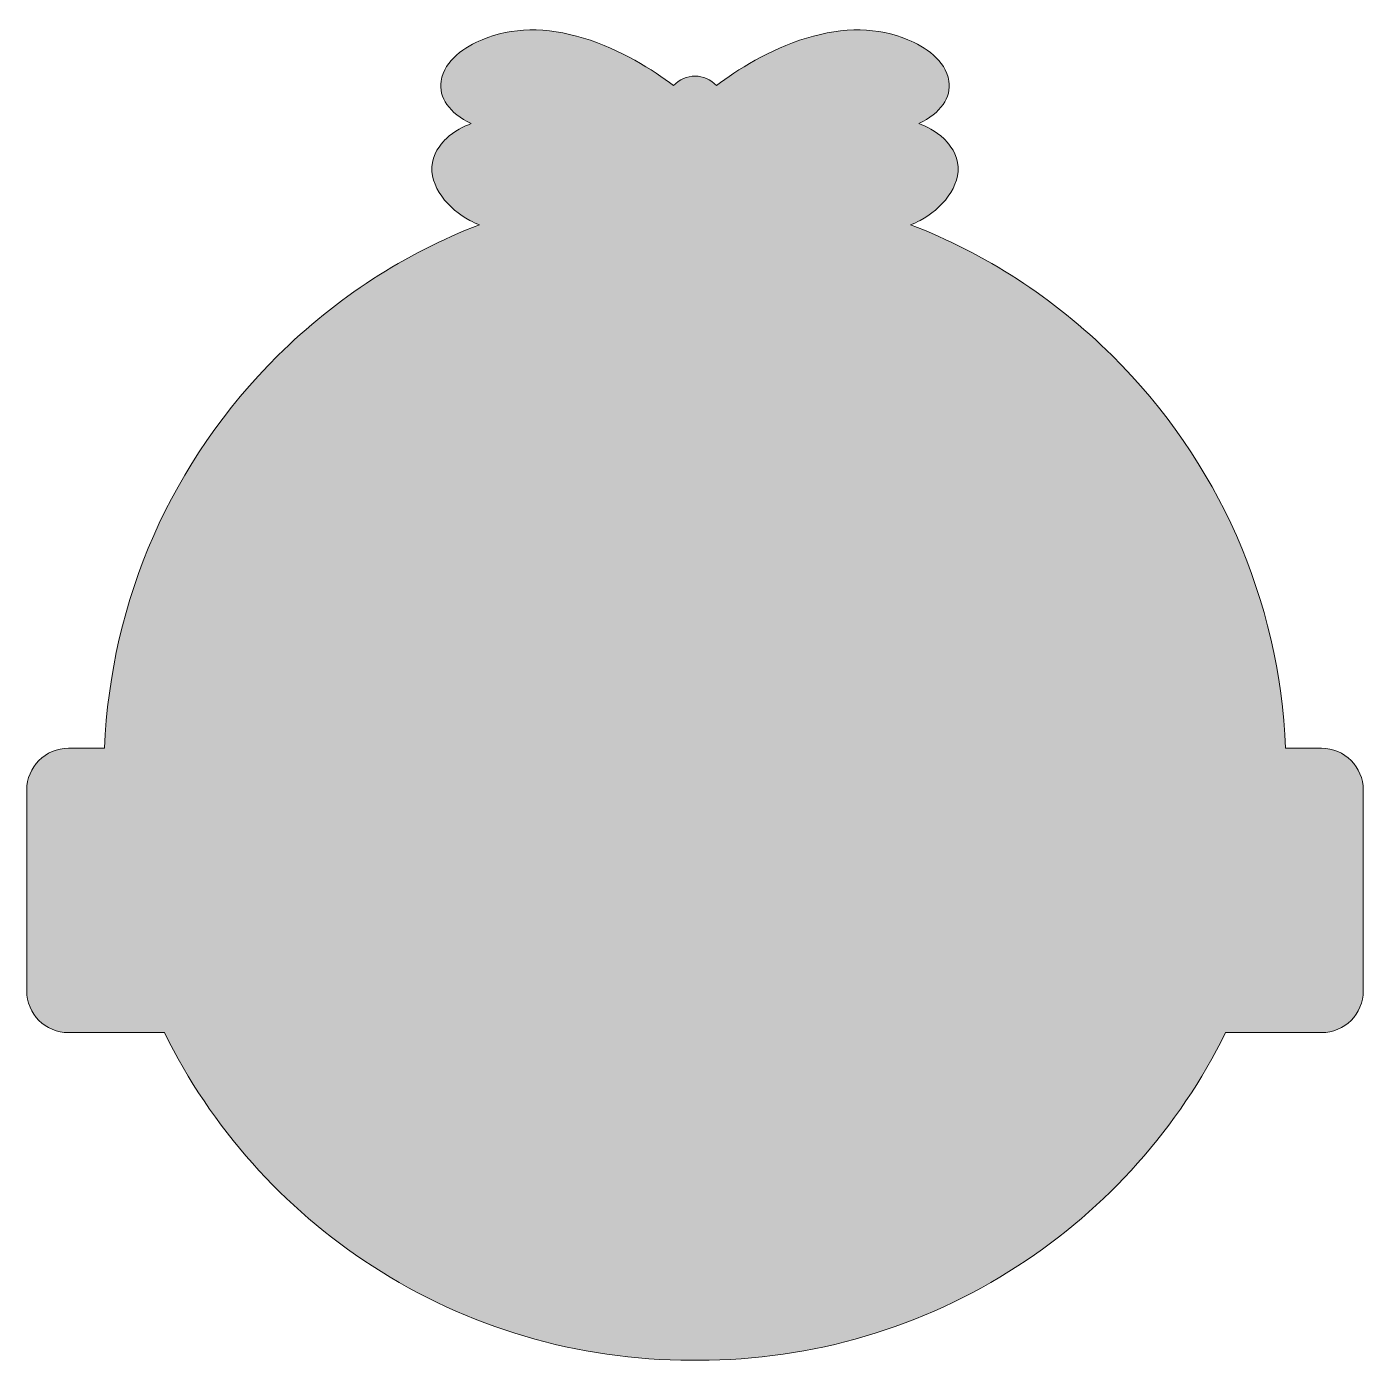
# Model space of a CAD drawing. Extents: x 106 to 1894, y -1893 to -107.
import ezdxf

# ---------------------------------------------------------------- set-up
doc = ezdxf.new("R2010")
doc.units = 0
doc.header["$MEASUREMENT"] = 0
doc.layers.add('Layer 1', color=7, linetype='Continuous')

msp = doc.modelspace()

# ---------------------------------------------------------------- hatches: boundary and pattern name
at = {"layer": 'Layer 1', "true_color": 0x00cf12}
h = msp.add_hatch(color=92, dxfattribs=at)
h.dxf.hatch_style = 2
edge = h.paths.add_edge_path()
edge.add_spline(control_points=[(161.5, -1454), (161.5, -1454), (289.8, -1454), (289.8, -1454), (352.6, -1581.1), (448.4, -1688.9), (567.8, -1766.4), (695.1, -1849), (842.9, -1892.7), (995.3, -1892.7), (996.9, -1892.7), (998.4, -1892.6), (1000, -1892.5), (1001.6, -1892.6), (1003.2, -1892.7), (1004.7, -1892.7), (1157.1, -1892.7), (1304.9, -1849), (1432.2, -1766.4), (1551.6, -1688.9), (1647.4, -1581.1), (1710.2, -1454), (1710.2, -1454), (1838.5, -1454), (1838.5, -1454), (1869.3, -1454), (1894.4, -1428.9), (1894.4, -1398.1), (1894.4, -1398.1), (1894.4, -1129.2), (1894.4, -1129.2), (1894.4, -1098.4), (1869.3, -1073.3), (1838.5, -1073.3), (1838.5, -1073.3), (1790.4, -1073.3), (1790.4, -1073.3), (1782.2, -874.3), (1700.4, -688.5), (1558.2, -547.6), (1480, -470.1), (1388.4, -411), (1288.5, -372.4), (1292.9, -370.7), (1297.2, -368.8), (1301.4, -366.6), (1329.4, -351.8), (1357, -321.3), (1351.4, -289), (1348.6, -272.9), (1336.8, -260.7), (1333.3, -257.3), (1321.9, -246.6), (1309.1, -240.5), (1299.7, -237.1), (1328.8, -222.7), (1343.3, -202.4), (1339.8, -180.1), (1335.3, -151.6), (1307.4, -134.2), (1284.8, -124.7), (1245.1, -108.1), (1199.5, -107.3), (1149.2, -122.5), (1098.9, -137.8), (1056.2, -165.4), (1028.9, -186.1), (1020.8, -178.1), (1010.9, -173.4), (1000, -173.4), (989.2, -173.4), (979.2, -178.1), (971.1, -186.1), (943.8, -165.4), (901.1, -137.8), (850.8, -122.5), (800.5, -107.3), (754.9, -108.1), (715.2, -124.7), (692.6, -134.2), (664.7, -151.6), (660.2, -180.1), (656.7, -202.4), (671.2, -222.7), (700.4, -237.1), (690.9, -240.5), (678.1, -246.6), (666.8, -257.3), (663.2, -260.7), (651.4, -272.9), (648.6, -289), (643, -321.3), (670.6, -351.8), (698.6, -366.6), (702.8, -368.8), (707.1, -370.7), (711.5, -372.4), (611.6, -411), (520, -470.1), (441.8, -547.6), (299.7, -688.5), (217.8, -874.3), (209.7, -1073.3), (209.7, -1073.3), (161.5, -1073.3), (161.5, -1073.3), (130.7, -1073.3), (105.6, -1098.4), (105.6, -1129.2), (105.6, -1129.2), (105.6, -1398.1), (105.6, -1398.1), (105.6, -1428.9), (130.7, -1454), (161.5, -1454)], knot_values=[0, 0, 0, 0, 1, 1, 1, 2, 2, 2, 3, 3, 3, 4, 4, 4, 5, 5, 5, 6, 6, 6, 7, 7, 7, 8, 8, 8, 9, 9, 9, 10, 10, 10, 11, 11, 11, 12, 12, 12, 13, 13, 13, 14, 14, 14, 15, 15, 15, 16, 16, 16, 17, 17, 17, 18, 18, 18, 19, 19, 19, 20, 20, 20, 21, 21, 21, 22, 22, 22, 23, 23, 23, 24, 24, 24, 25, 25, 25, 26, 26, 26, 27, 27, 27, 28, 28, 28, 29, 29, 29, 30, 30, 30, 31, 31, 31, 32, 32, 32, 33, 33, 33, 34, 34, 34, 35, 35, 35, 36, 36, 36, 37, 37, 37, 38, 38, 38, 38], degree=3, periodic=1)

# ---------------------------------------------------------------- linework, layer by layer
at = {"layer": 'Layer 1', "lineweight": 0}
msp.add_open_spline([(161.5, -1454), (161.5, -1454), (289.8, -1454), (289.8, -1454), (352.6, -1581.1), (448.4, -1688.9), (567.8, -1766.4), (695.1, -1849), (842.9, -1892.7), (995.3, -1892.7), (996.9, -1892.7), (998.4, -1892.6), (1000, -1892.5), (1001.6, -1892.6), (1003.2, -1892.7), (1004.7, -1892.7), (1157.1, -1892.7), (1304.9, -1849), (1432.2, -1766.4), (1551.6, -1688.9), (1647.4, -1581.1), (1710.2, -1454), (1710.2, -1454), (1838.5, -1454), (1838.5, -1454), (1869.3, -1454), (1894.4, -1428.9), (1894.4, -1398.1), (1894.4, -1398.1), (1894.4, -1129.2), (1894.4, -1129.2), (1894.4, -1098.4), (1869.3, -1073.3), (1838.5, -1073.3), (1838.5, -1073.3), (1790.4, -1073.3), (1790.4, -1073.3), (1782.2, -874.3), (1700.4, -688.5), (1558.2, -547.6), (1480, -470.1), (1388.4, -411), (1288.5, -372.4), (1292.9, -370.7), (1297.2, -368.8), (1301.4, -366.6), (1329.4, -351.8), (1357, -321.3), (1351.4, -289), (1348.6, -272.9), (1336.8, -260.7), (1333.3, -257.3), (1321.9, -246.6), (1309.1, -240.5), (1299.7, -237.1), (1328.8, -222.7), (1343.3, -202.4), (1339.8, -180.1), (1335.3, -151.6), (1307.4, -134.2), (1284.8, -124.7), (1245.1, -108.1), (1199.5, -107.3), (1149.2, -122.5), (1098.9, -137.8), (1056.2, -165.4), (1028.9, -186.1), (1020.8, -178.1), (1010.9, -173.4), (1000, -173.4), (989.2, -173.4), (979.2, -178.1), (971.1, -186.1), (943.8, -165.4), (901.1, -137.8), (850.8, -122.5), (800.5, -107.3), (754.9, -108.1), (715.2, -124.7), (692.6, -134.2), (664.7, -151.6), (660.2, -180.1), (656.7, -202.4), (671.2, -222.7), (700.4, -237.1), (690.9, -240.5), (678.1, -246.6), (666.8, -257.3), (663.2, -260.7), (651.4, -272.9), (648.6, -289), (643, -321.3), (670.6, -351.8), (698.6, -366.6), (702.8, -368.8), (707.1, -370.7), (711.5, -372.4), (611.6, -411), (520, -470.1), (441.8, -547.6), (299.7, -688.5), (217.8, -874.3), (209.7, -1073.3), (209.7, -1073.3), (161.5, -1073.3), (161.5, -1073.3), (130.7, -1073.3), (105.6, -1098.4), (105.6, -1129.2), (105.6, -1129.2), (105.6, -1398.1), (105.6, -1398.1), (105.6, -1428.9), (130.7, -1454), (161.5, -1454)], degree=3, knots=[0, 0, 0, 0, 1, 1, 1, 2, 2, 2, 3, 3, 3, 4, 4, 4, 5, 5, 5, 6, 6, 6, 7, 7, 7, 8, 8, 8, 9, 9, 9, 10, 10, 10, 11, 11, 11, 12, 12, 12, 13, 13, 13, 14, 14, 14, 15, 15, 15, 16, 16, 16, 17, 17, 17, 18, 18, 18, 19, 19, 19, 20, 20, 20, 21, 21, 21, 22, 22, 22, 23, 23, 23, 24, 24, 24, 25, 25, 25, 26, 26, 26, 27, 27, 27, 28, 28, 28, 29, 29, 29, 30, 30, 30, 31, 31, 31, 32, 32, 32, 33, 33, 33, 34, 34, 34, 35, 35, 35, 36, 36, 36, 37, 37, 37, 38, 38, 38, 38], dxfattribs=at)

doc.saveas('drawing.dxf')
